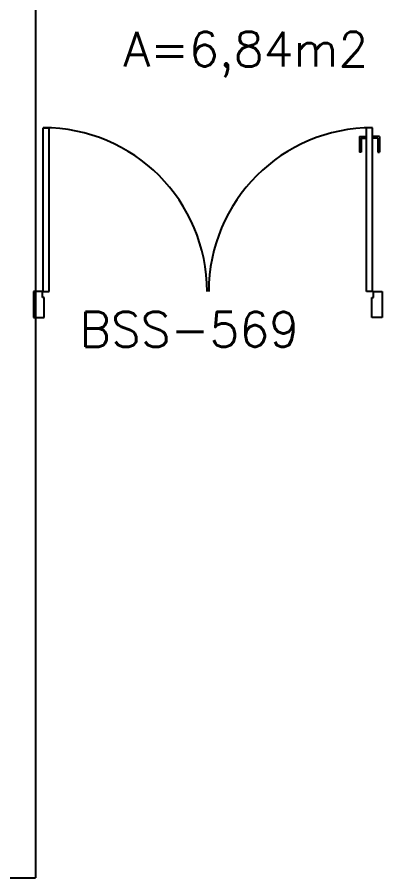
# Model space of a CAD drawing. Extents: x 0 to 244, y -71 to 76.
# Drawn here: x 99.083 to 101.169, y -0.001 to 4.938 of the extents above; entities that cross this region are included whole.
import ezdxf
from ezdxf.enums import TextEntityAlignment as Align

# ---------------------------------------------------------------- set-up
doc = ezdxf.new("R2010")
doc.units = 0
doc.header["$LTSCALE"] = 0.01
doc.header["$MEASUREMENT"] = 0
doc.layers.get('0').update_dxf_attribs({"linetype": 'CONTINUOUS'})
for name, color, linetype in [('ALV', 2, 'CONTINUOUS'), ('ESQ', 1, 'CONTINUOUS'), ('TEXTO-ENDEREÇO', 2, 'CONTINUOUS'), ('ÁREA', 2, 'CONTINUOUS')]:
    doc.layers.add(name, color=color, linetype=linetype)
doc.layers.get('0').freeze()
doc.styles.add('UNB-100', font='simplex.shx', dxfattribs={"height": 0.2})
doc.styles.add('UNB-100-1', font='simplex.shx', dxfattribs={"height": 0.2})

# ---------------------------------------------------------------- blocks, each defined once
blk = doc.blocks.new('PTDP-SSN')
at = {"color": 2}
for p, q in [((0.055, 1.015), (0.09, 1.015)), ((0.055, 0.075), (0.055, 1.015)), ((0.09, 0.075), (0.09, 1.015)), ((1.91, 0.075), (1.91, 1.015)), ((1.945, 1.015), (1.91, 1.015)), ((1.945, 0.075), (1.945, 1.015)), ((0.05, 0.075), (0, 0.075)), ((0, 0.075), (0, -0.075)), ((0.05, 0.04), (0.05, 0.075)), ((0.055, 0.075), (0.09, 0.075)), ((1.945, 0.075), (1.91, 0.075)), ((1.95, 0.04), (1.95, 0.075)), ((1.95, 0.075), (2, 0.075)), ((2, 0.075), (2, -0.075)), ((0.06, 0.04), (0.05, 0.04)), ((0.06, -0.075), (0.06, 0.04)), ((1.94, -0.075), (1.94, 0.04)), ((1.94, 0.04), (1.95, 0.04)), ((0, -0.075), (0.06, -0.075)), ((2, -0.075), (1.94, -0.075))]:
    blk.add_line(p, q, dxfattribs=at)
at = {"color": 1}
for centre, start, end in [((0.055, 0.075), 0, 90), ((1.945, 0.075), 90, 180)]:
    blk.add_arc(centre, 0.94, start, end, dxfattribs=at)

msp = doc.modelspace()

# ---------------------------------------------------------------- linework, layer by layer
at = {"layer": 'ALV'}
for p in [(99.1888, 15.2197), (96.2223, -0.0014)]:
    msp.add_line(p, (99.1888, -0.0014), dxfattribs=at)
at = {"layer": 'ESQ'}
for p, q in [((101.0473, 4.2541), (101.0473, 4.1641)), ((101.0473, 4.2541), (101.0873, 4.2541)), ((101.1624, 4.2541), (101.1223, 4.2541)), ((101.1624, 4.2541), (101.1624, 4.1641)), ((101.0573, 4.2441), (101.0573, 4.1641)), ((101.0573, 4.2441), (101.0873, 4.2441)), ((101.1524, 4.2441), (101.1223, 4.2441)), ((101.1524, 4.2441), (101.1524, 4.1641)), ((101.0573, 4.1641), (101.0474, 4.1641)), ((101.1524, 4.1641), (101.1622, 4.1641))]:
    msp.add_line(p, q, dxfattribs=at)

# ---------------------------------------------------------------- block references
msp.add_blockref('PTDP-SSN', (99.1773, 3.2891), dxfattribs=at)

# ---------------------------------------------------------------- texts
at = {"layer": 'TEXTO-ENDEREÇO', "style": 'UNB-100-1'}
msp.add_text('BSS-569', height=0.2, dxfattribs=at).set_placement((99.4409, 3.0466))
at = {"layer": 'ÁREA', "style": 'UNB-100'}
msp.add_text('A=6,84m2', height=0.2, dxfattribs=at).set_placement((100.3946, 4.655), align=Align.CENTER)

doc.saveas('drawing.dxf')
